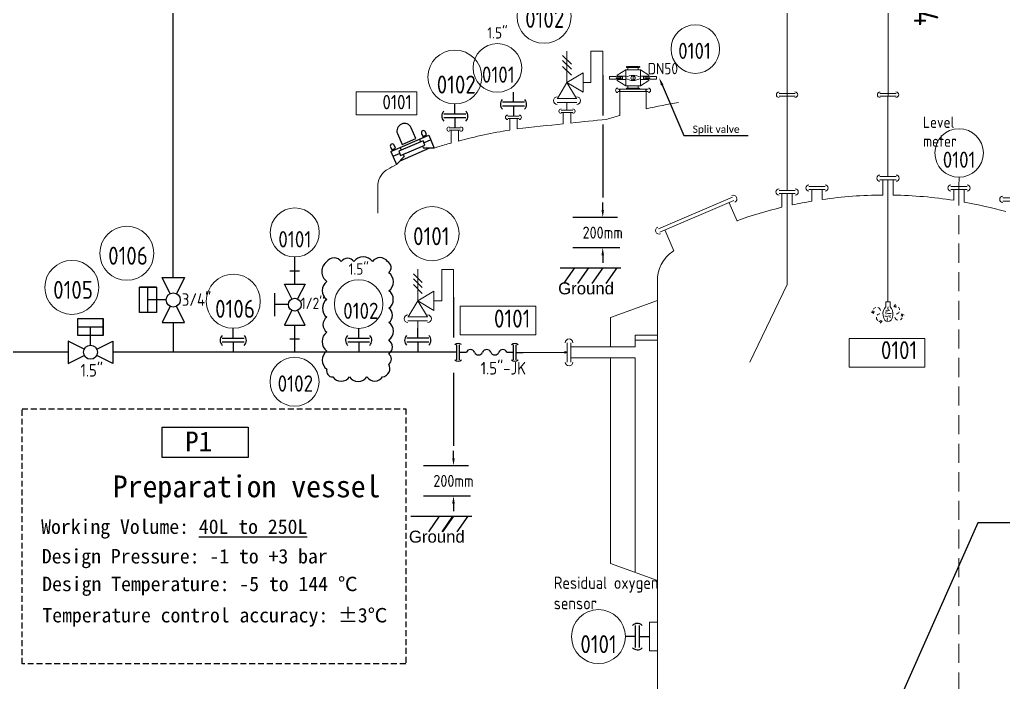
# Model space of a CAD drawing. Header units: millimetres. Extents: x -68339142 to 208, y -167 to 82456658.
# Drawn here: x -68336033 to -68335377, y 82448346 to 82448788 of the extents above; entities that cross this region are included whole.
import ezdxf
from ezdxf import colors
from ezdxf.entities.mleader import LeaderData, LeaderLine
from ezdxf.math import Vec2, Vec3

# ---------------------------------------------------------------- set-up
doc = ezdxf.new("R2010")
doc.units = ezdxf.units.MM
doc.header["$MEASUREMENT"] = 0
for name, pattern in [('ACANSTGL', [0.11811, 0.07874, -0.03937]), ('HIDDEN', [9.525, 6.35, -3.175]), ('JIS_02_0.7', [1.35, 0.75, -0.6])]:
    doc.linetypes.add(name, pattern=pattern)
for name, color, linetype, lineweight in [('Langurage', 7, 'Continuous', 0), ('图层01注射用水WFI', 3, 'Continuous', 5), ('图层15动态设备Dynamic', 7, 'Continuous', 5)]:
    doc.layers.add(name, color=color, linetype=linetype, lineweight=lineweight)
for name, color, linetype in [('WFI', 100, 'Continuous'), ('冷冻水出', 52, 'Continuous'), ('压缩空气', 130, 'Continuous'), ('显示层', 40, 'JIS_02_0.7')]:
    doc.layers.add(name, color=color, linetype=linetype)
doc.styles.add('SimHei', font='arial.ttf')
doc.styles.get("Standard").update_dxf_attribs({"font": 'gbenor.shx', "bigfont": 'gbcbig.shx'})
doc.styles.add('{18b73a54-fa43-428c-adcb-c1c7bbdf2c84}', font='SimSun.ttf')
doc.dimstyles.get("Standard").update_dxf_attribs({"dimtxt": 0.18, "dimasz": 0.18, "dimexe": 0.18, "dimexo": 0.0625, "dimgap": 0.09, "dimtad": 0, "dimtih": 1, "dimtoh": 1, "dimdec": 4, "dimzin": 0, "dimdsep": 46, "dimtxsty": 'Standard', "dimcen": 0.09, "dimadec": 0, "dimazin": 0, "dimtfac": 1, "dimtdec": 4, "dimtofl": 0, "dimtmove": 0, "dimatfit": 3, "dimfxl": 1, "dimtolj": 1, "dimtzin": 0, "dimarcsym": 0})

# ---------------------------------------------------------------- blocks, each defined once
blk = doc.blocks.new('*U94')
at = {"color": 7, "linetype": 'ByBlock', "lineweight": 9}
for p, q in [((-2.17, 27.23), (2.2, 22.87)), ((-2.17, 24.72), (2.2, 20.35)), ((0, 13.74), (0, 29.42)), ((11.94, 13.74), (11.94, 29.39)), ((11.94, 29.39), (17.83, 29.39)), ((17.83, 29.39), (17.83, 15.59)), ((-2.17, 21.78), (2.2, 17.41)), ((0, 13.74), (8.01, 18.55)), ((8.01, 18.55), (8.01, 8.93)), ((0, 13.74), (-4.81, 5.72)), ((8.01, 8.93), (0, 13.74)), ((4.81, 5.72), (0, 13.74)), ((8.01, 13.74), (11.94, 13.74)), ((-4.88, 5.72), (4.88, 5.72)), ((-4.81, 5.72), (4.81, 5.72)), ((4.88, 3.77), (-4.88, 3.77)), ((-4.88, 3.77), (4.88, 3.77)), ((0, 3.77), (0, 0))]:
    blk.add_line(p, q, dxfattribs=at)
at = {"color": 1, "linetype": 'ByBlock', "lineweight": 9}
blk.add_circle((7.12, 47.21), 13.5, dxfattribs=at)
at = {"color": 7, "linetype": 'ByBlock', "lineweight": 9}
for centre, start, end in [((-4.88, 4.75), 90, 270), ((4.88, 4.75), 270, 90)]:
    blk.add_arc(centre, 1.91, start, end, dxfattribs=at)
at = {"color": 1, "linetype": 'ByBlock', "lineweight": 9}
for tag, p, height, flags in [('YQJ_CODE', (-1.59, 49.79), 9, 2), ('YQJ_ITEMID', (12.3, -9.27), 5, 1), ('YQJ_CLASS_NAME', (12.34, -15.05), 5, 1), ('品牌', (13.52, -20.57), 5, 1), ('供电电源', (13.41, -26.42), 5, 1), ('控制方式', (13.73, -33.14), 5, 1), ('输出信号类型1', (14.15, -39.41), 5, 1), ('输出信号类型2', (13.98, -46.43), 5, 1)]:
    blk.add_attdef(tag, p, '', height=height, dxfattribs=dict(at, flags=flags))
for tag, p, height in [('YQJ_NO', (-2.35, 41.44), 9), ('尺寸', (-3.91, -23.23), 6.3)]:
    blk.add_attdef(tag, p, '', height=height, dxfattribs=at)
blk = doc.blocks.new('*U273')
at = {"color": 0}
for p, q in [((3.38, 0), (0, 0)), ((3.38, -3.71), (3.38, 3.71)), ((4.72, -3.71), (4.72, 3.71)), ((4.72, 0), (8.1, 0)), ((31.7, -3.76), (31.7, 3.66)), ((33.04, -3.76), (33.04, 3.66)), ((31.7, -0.05), (28.32, -0.05)), ((33.04, -0.05), (36.42, -0.05))]:
    blk.add_line(p, q, dxfattribs=at)
at = {"color": 1, "linetype": 'ByBlock', "lineweight": 9}
blk.add_lwpolyline([(42.81, 8.64), (5.01, 8.64), (5.01, 23.04), (42.81, 23.04)], close=True, dxfattribs=at)
at = {"color": 0}
for centre, radius, start, end in [((4.03, 2.09), 2.34, 46.4792, 135.7809), ((10.12, -0.84), 2.19, 22.6199, 157.3801), ((18.22, -0.84), 2.19, 22.6199, 157.3801), ((26.32, -0.84), 2.19, 22.6199, 157.3801), ((32.35, 2.04), 2.34, 46.4792, 135.7809), ((4.03, -2.09), 2.34, 224.2191, 313.5208), ((14.17, 0.84), 2.19, 202.6199, 337.3801), ((22.27, 0.84), 2.19, 202.6199, 337.3801), ((32.35, -2.14), 2.34, 224.2191, 313.5208)]:
    blk.add_arc(centre, radius, start, end, dxfattribs=at)
at = {"color": 1, "linetype": 'ByBlock', "lineweight": 9}
for tag, p, height, flags in [('YQJ_CODE', (5.49, 12.44), 9, 2), ('YQJ_ITEMID', (27.59, -18.03), 5, 1), ('YQJ_CLASS_NAME', (28.04, -23.51), 5, 1)]:
    blk.add_attdef(tag, p, '', height=height, dxfattribs=dict(at, flags=flags))
for tag, p, height in [('YQJ_NO', (21.86, 12.3), 9), ('尺寸', (15.28, -11.11), 6.3)]:
    blk.add_attdef(tag, p, '', height=height, dxfattribs=at)
blk = doc.blocks.new('*U40')
at = {"color": 0}
for p, q in [((0, 6.99), (0, 12)), ((5.49, 6.99), (-5.49, 6.99)), ((5.49, 5.01), (-5.49, 5.01)), ((0, 5.01), (0, 0))]:
    blk.add_line(p, q, dxfattribs=at)
for centre, start, end in [((-3.1, 5.97), 136.4792, 225.7809), ((3.1, 5.97), 314.2191, 43.5208)]:
    blk.add_arc(centre, 3.47, start, end, dxfattribs=at)
blk = doc.blocks.new('*U98')
at = {"color": 0}
for p, q in [((-5.63, 11.25), (5.62, 11.25)), ((-1.57, 3.14), (-5.63, 11.25)), ((5.62, 11.25), (1.57, 3.14)), ((-16.88, -6.33), (-16.88, 6.33)), ((-12.66, -6.33), (-12.66, 6.33)), ((-8.44, 6.33), (-8.44, -6.33)), ((-3.52, 0), (-12.66, 0)), ((-1.57, -3.14), (-5.63, -11.25)), ((5.62, -11.25), (1.57, -3.14)), ((-8.44, -6.33), (-16.88, -6.33)), ((-5.63, -11.25), (5.62, -11.25))]:
    blk.add_line(p, q, dxfattribs=at)
blk.add_lwpolyline([(-8.44, 6.33), (-8.44, 6.33), (-16.88, 6.33), (-16.88, 6.33)], close=True, dxfattribs=at)
at = {"color": 1, "linetype": 'ByBlock', "lineweight": 9}
blk.add_circle((-23.23, 23.34), 13.5, dxfattribs=at)
at = {"color": 0}
blk.add_circle((0, 0), 3.52, dxfattribs=at)
at = {"color": 1, "linetype": 'ByBlock', "lineweight": 9}
for tag, p, height, flags in [('YQJ_CODE', (-30.23, 25.75), 9, 2), ('YQJ_ITEMID', (12.3, -9.27), 5, 1), ('YQJ_CLASS_NAME', (12.34, -15.05), 5, 1), ('品牌', (13.52, -20.57), 5, 1), ('供电电源', (13.41, -26.42), 5, 1), ('控制方式', (13.73, -33.14), 5, 1), ('输出信号类型1', (14.15, -39.41), 5, 1), ('输出信号类型2', (13.98, -46.43), 5, 1)]:
    blk.add_attdef(tag, p, '', height=height, dxfattribs=dict(at, flags=flags))
for tag, p, height in [('YQJ_NO', (-32.59, 17.63), 9), ('尺寸', (4.24, -2.95), 6.3)]:
    blk.add_attdef(tag, p, '', height=height, dxfattribs=at)
blk = doc.blocks.new('*U96')
at = {"color": 7}
for p, q in [((-14.77, 1.84), (8.79, 12.04)), ((3.04, 9.55), (3.72, 7.99)), ((10.06, 9.11), (5.86, 7.3)), ((8.79, 12.04), (12.25, 4.05)), ((-14.77, 1.84), (-11.31, -6.14)), ((-9.3, 0.73), (-13.5, -1.08)), ((9.31, 4.04), (-9.31, -4.04)), ((-9.02, 4.33), (-8.34, 2.77)), ((-7.18, 0.08), (-6.62, -1.2)), ((4.88, 5.3), (5.44, 4.02)), ((12.25, 4.05), (5.44, 4.02)), ((-11.31, -6.14), (-6.62, -1.2))]:
    blk.add_line(p, q, dxfattribs=at)
at = {"color": 1, "linetype": 'ByBlock', "lineweight": 9}
blk.add_lwpolyline([(-36.43, 39.14), (1.37, 39.14), (1.37, 24.74), (-36.43, 24.74)], close=True, dxfattribs=at)
at = {"color": 7}
for points in [[(-10.74, 13.07), (-7.83, 6.34), (0.77, 10.05), (-2.15, 16.79)], [(4.27, 13.21), (5.09, 11.33), (7.49, 12.37), (6.68, 14.25)], [(-15.09, 4.85), (-14.28, 2.97), (-11.87, 4.01), (-12.69, 5.9)]]:
    blk.add_lwpolyline(points, dxfattribs=at)
blk.add_lwpolyline([(-8.73, -0.59), (6.43, 5.97), (5.27, 8.66), (-9.89, 2.1)], close=True, dxfattribs=at)
for centre, major_axis in [((-6.44, 14.93), (-4.3, -1.86)), ((5.48, 13.73), (-1.2, -0.52)), ((-13.89, 5.37), (-1.2, -0.52))]:
    blk.add_ellipse(centre, major_axis=major_axis, ratio=0.951302, start_param=3.141593, end_param=6.283185, dxfattribs=at)
at = {"color": 1, "linetype": 'ByBlock', "lineweight": 9}
for tag, p, height, flags in [('YQJ_CODE', (-33.78, 28.34), 9, 2), ('YQJ_ITEMID', (12.3, -9.27), 5, 1), ('YQJ_CLASS_NAME', (12.34, -15.05), 5, 1), ('品牌', (13.52, -20.57), 5, 1), ('供电电源', (13.41, -26.42), 5, 1), ('控制方式', (13.73, -33.14), 5, 1), ('输出信号类型1', (14.15, -39.41), 5, 1), ('输出信号类型2', (13.98, -46.43), 5, 1)]:
    blk.add_attdef(tag, p, '', height=height, dxfattribs=dict(at, flags=flags))
for tag, p, height in [('YQJ_NO', (-20.08, 28.25), 9), ('尺寸', (-1.65, -7.04), 3.5)]:
    blk.add_attdef(tag, p, '', height=height, dxfattribs=at)
blk = doc.blocks.new('*U67')
at = {"color": 1, "linetype": 'ByBlock', "lineweight": 9}
blk.add_circle((0, 13.5), 13.5, dxfattribs=at)
at = {"color": 1, "linetype": 'ByBlock', "lineweight": 13, "flags": 2}
blk.add_attdef('YQJ_CODE', (-6.47, 13.23), '', height=9, dxfattribs=at)
at = {"color": 1, "linetype": 'ByBlock', "lineweight": 13}
blk.add_attdef('YQJ_NO', (-9.08, 5.24), '', height=9, dxfattribs=at)
at = {"color": 1, "linetype": 'ByBlock', "lineweight": 9, "flags": 1}
for tag, p in [('YQJ_ITEMID', (23.25, 7.98)), ('YQJ_CLASS_NAME', (23.27, 3.68)), ('供电电源', (23.78, -5.23)), ('品牌', (23.69, -0.69)), ('控制方式', (23.91, -9.99)), ('量程上限', (23.64, -14.93)), ('量程下限', (23.51, -19.97)), ('输入信号类型1', (23.46, -25.29)), ('输入信号类型2', (23.28, -30.48))]:
    blk.add_attdef(tag, p, '', height=5, dxfattribs=at)
at = {"color": 1, "linetype": 'ByBlock', "lineweight": 9}
blk.add_attdef('尺寸', (-11.61, -20.93), '', height=6.3, dxfattribs=at)
blk = doc.blocks.new('*U248')
at = {"color": 0}
for p, q in [((-6.33, 8.44), (-6.33, 16.87)), ((-6.33, 16.87), (6.33, 16.87)), ((-6.33, 12.66), (6.33, 12.66)), ((0, 3.52), (0, 12.66)), ((-3.14, 1.57), (-11.25, 5.62)), ((-11.25, 5.62), (-11.25, -5.63)), ((6.33, 8.44), (-6.33, 8.44)), ((3.14, 1.57), (11.25, 5.62)), ((11.25, 5.62), (11.25, -5.63)), ((-11.25, -5.63), (-3.14, -1.57)), ((11.25, -5.63), (3.14, -1.57))]:
    blk.add_line(p, q, dxfattribs=at)
blk.add_lwpolyline([(6.33, 8.44), (6.33, 8.44), (6.33, 16.87), (6.33, 16.87)], close=True, dxfattribs=at)
at = {"color": 1, "linetype": 'ByBlock', "lineweight": 9}
blk.add_circle((-9.33, 32.42), 13.5, dxfattribs=at)
at = {"color": 0}
blk.add_circle((0, 0), 3.52, dxfattribs=at)
at = {"color": 1, "linetype": 'ByBlock', "lineweight": 9}
for tag, p, height, flags in [('YQJ_CODE', (-16.33, 34.83), 9, 2), ('YQJ_ITEMID', (12.3, -9.27), 5, 1), ('YQJ_CLASS_NAME', (12.34, -15.05), 5, 1), ('品牌', (13.52, -20.57), 5, 1), ('供电电源', (13.41, -26.42), 5, 1), ('控制方式', (13.73, -33.14), 5, 1), ('输出信号类型1', (14.15, -39.41), 5, 1), ('输出信号类型2', (13.98, -46.43), 5, 1)]:
    blk.add_attdef(tag, p, '', height=height, dxfattribs=dict(at, flags=flags))
for tag, p, height in [('YQJ_NO', (-18.69, 26.72), 9), ('尺寸', (-5, -12.16), 6.3)]:
    blk.add_attdef(tag, p, '', height=height, dxfattribs=at)
blk = doc.blocks.new('氧气浓度仪')
at = {"color": 1, "linetype": 'ByBlock', "lineweight": 9}
blk.add_circle((-13.5, 0), 13.5, dxfattribs=at)
at = {"color": 1, "linetype": 'ByBlock', "lineweight": 9, "flags": 1}
for tag, p in [('YQJ_ITEMID', (24.92, 7.98)), ('YQJ_CLASS_NAME', (24.93, 3.68)), ('供电电源', (25.44, -5.23)), ('品牌', (25.35, -0.69)), ('控制方式', (25.57, -9.99)), ('量程上限', (25.3, -14.93)), ('量程下限', (25.17, -19.97)), ('输入信号类型1', (25.12, -25.29)), ('输入信号类型2', (24.95, -30.48))]:
    blk.add_attdef(tag, p, '', height=5, dxfattribs=at)
at = {"color": 1, "linetype": 'ByBlock', "lineweight": 13, "flags": 2}
blk.add_attdef('YQJ_CODE', (-19.96, 0.6), '', height=9, dxfattribs=at)
at = {"color": 1, "linetype": 'ByBlock', "lineweight": 13}
blk.add_attdef('YQJ_NO', (-22.58, -8.26), '', height=9, dxfattribs=at)
at = {"color": 1, "linetype": 'ByBlock', "lineweight": 9}
blk.add_attdef('尺寸', (-11.61, -20.93), '', height=6.3, dxfattribs=at)
blk = doc.blocks.new('*U262')
at = {"color": 7, "linetype": 'ByBlock', "lineweight": 9}
for p, q in [((-1.12, 0), (1.12, 0)), ((-1.12, 0), (-1.12, -2.43)), ((0, 3.81), (0, 0)), ((1.12, 0), (1.12, -2.43)), ((-7.31, -5.79), (-6.95, -4.59)), ((2.94, -2.25), (3.8, -1.28)), ((2.94, -2.25), (4.03, -2.83)), ((-7.31, -5.79), (-8.32, -4.97)), ((-2.95, -9.68), (-4.08, -9.17)), ((-2.95, -9.68), (-3.89, -10.58)), ((6.97, -5.93), (6.55, -7.09)), ((6.97, -5.93), (8.06, -6.65))]:
    blk.add_line(p, q, dxfattribs=at)
at = {"color": 1, "linetype": 'ByBlock', "lineweight": 9}
blk.add_lwpolyline([(-19.37, -32.64), (18.43, -32.64), (18.43, -18.24), (-19.37, -18.24)], close=True, dxfattribs=at)
at = {"color": 7, "linetype": 'ByBlock', "lineweight": 9}
for centre, radius, start, end in [((-5.61, -4.72), 2.01, 166.9113, 212.0614), ((-5.61, -4.72), 2.01, 102.1827, 145.247), ((-5.61, -4.72), 2.01, 14.7868, 74.6837), ((-0.15, -1.44), 2.96, 251.3051, 292.5207), ((1.1, -5.4), 2.18, 162.5937, 200.2735), ((2.13, -3.11), 2.18, 162.5937, 200.2735), ((3.85, -4.05), 2.01, 76.8892, 116.7722), ((3.85, -4.05), 2.01, 5.0626, 48.8483), ((-3.77, -7.85), 2.01, 170.8055, 226.8648), ((-3.77, -7.85), 2.01, 96.8728, 141.4084), ((-3.77, -7.85), 2.01, 246.4553, 294.1474), ((-0.63, -4.24), 2.96, 251.3051, 292.5207), ((1.8, -8.53), 2.18, 162.5937, 200.2735), ((0.62, -2.81), 2.96, 251.3051, 292.5207), ((3.15, -7.22), 2.18, 162.5937, 200.2735), ((5.32, -7.08), 2.01, 197.4115, 258.7926), ((3.85, -4.05), 2.01, 279.4976, 332.2712), ((5.32, -7.08), 2.01, 296.0488, 333.2068), ((5.32, -7.08), 2.01, 356.7415, 34.6862)]:
    blk.add_arc(centre, radius, start, end, dxfattribs=at)
blk.add_ellipse((0, -5.95), major_axis=(0, 3.93), ratio=0.642386, start_param=0.459028, end_param=5.823028, dxfattribs=at)
at = {"color": 1, "linetype": 'ByBlock', "lineweight": 9}
for tag, p, height, flags in [('YQJ_ITEMID', (18.41, -12.11), 5, 1), ('YQJ_CLASS_NAME', (18.82, -17.53), 5, 1), ('YQJ_CODE', (-16.9, -28.43), 9, 2)]:
    blk.add_attdef(tag, p, '', height=height, dxfattribs=dict(at, flags=flags))
blk.add_attdef('YQJ_NO', (-3.55, -28.63), '', height=9, dxfattribs=at)
blk = doc.blocks.new('*U299')
at = {"color": 7, "linetype": 'ByBlock', "lineweight": 9}
for p, q in [((-2.17, 27.23), (2.2, 22.87)), ((-2.17, 24.72), (2.2, 20.35)), ((0, 13.74), (0, 29.42)), ((11.94, 13.74), (11.94, 29.39)), ((11.94, 29.39), (17.83, 29.39)), ((17.83, 29.39), (17.83, 15.59)), ((-2.17, 21.78), (2.2, 17.41)), ((0, 13.74), (8.01, 18.55)), ((8.01, 18.55), (8.01, 8.93)), ((0, 13.74), (-4.81, 5.72)), ((8.01, 8.93), (0, 13.74)), ((4.81, 5.72), (0, 13.74)), ((8.01, 13.74), (11.94, 13.74)), ((-4.88, 5.72), (4.88, 5.72)), ((-4.81, 5.72), (4.81, 5.72)), ((4.88, 3.77), (-4.88, 3.77)), ((-4.88, 3.77), (4.88, 3.77)), ((0, 3.77), (0, 0))]:
    blk.add_line(p, q, dxfattribs=at)
at = {"color": 1, "linetype": 'ByBlock', "lineweight": 9}
blk.add_circle((-11.43, 46.78), 13.5, dxfattribs=at)
at = {"color": 7, "linetype": 'ByBlock', "lineweight": 9}
for centre, start, end in [((-4.88, 4.75), 90, 270), ((4.88, 4.75), 270, 90)]:
    blk.add_arc(centre, 1.91, start, end, dxfattribs=at)
at = {"color": 1, "linetype": 'ByBlock', "lineweight": 9}
for tag, p, height, flags in [('YQJ_CODE', (-20.14, 49.35), 9, 2), ('YQJ_ITEMID', (12.3, -9.27), 5, 1), ('YQJ_CLASS_NAME', (12.34, -15.05), 5, 1), ('品牌', (13.52, -20.57), 5, 1), ('供电电源', (13.41, -26.42), 5, 1), ('控制方式', (13.73, -33.14), 5, 1), ('输出信号类型1', (14.15, -39.41), 5, 1), ('输出信号类型2', (13.98, -46.43), 5, 1)]:
    blk.add_attdef(tag, p, '', height=height, dxfattribs=dict(at, flags=flags))
for tag, p, height in [('YQJ_NO', (-20.9, 41.01), 9), ('尺寸', (-3.91, -23.23), 6.3)]:
    blk.add_attdef(tag, p, '', height=height, dxfattribs=at)
blk = doc.blocks.new('*D444')
at = {"layer": 'Defpoints', "color": 0, "linetype": 'ByBlock', "transparency": 16777216}
for p in [(-68335733.62, 82448490.41), (-68335743.54, 82448470.22), (-68335732.12, 82448470.22)]:
    blk.add_point(p, dxfattribs=at)
at = {"layer": '显示层', "color": 0, "linetype": 'ByBlock', "lineweight": -2, "transparency": 16777216}
for p, q in [((-68335743.54, 82448495.41), (-68335743.54, 82448500.41)), ((-68335733.62, 82448490.41), (-68335763.54, 82448490.41)), ((-68335732.12, 82448470.22), (-68335763.54, 82448470.22)), ((-68335743.54, 82448465.22), (-68335743.54, 82448460.22))]:
    blk.add_line(p, q, dxfattribs=at)
at = {"layer": '显示层', "color": 0, "linetype": 'ByBlock', "transparency": 16777216}
for points in [[(-68335744.37, 82448495.41), (-68335742.7, 82448495.41), (-68335743.54, 82448490.41)], [(-68335744.37, 82448465.22), (-68335742.7, 82448465.22), (-68335743.54, 82448470.22)]]:
    blk.add_solid(points, dxfattribs=at)
at = {"layer": '显示层', "color": 0, "linetype": 'ByBlock', "transparency": 16777216, "insert": (-68335743.54, 82448480.31), "char_height": 8, "attachment_point": 5}
blk.add_mtext('\\A1;200mm', dxfattribs=at)
blk = doc.blocks.new('*D443')
at = {"layer": 'Defpoints', "color": 0, "linetype": 'ByBlock', "transparency": 16777216}
for p in [(-68335634.15, 82448655.86), (-68335644.06, 82448635.67), (-68335632.65, 82448635.67)]:
    blk.add_point(p, dxfattribs=at)
at = {"layer": '显示层', "color": 0, "linetype": 'ByBlock', "lineweight": -2, "transparency": 16777216}
for p, q in [((-68335644.06, 82448660.86), (-68335644.06, 82448665.86)), ((-68335634.15, 82448655.86), (-68335664.06, 82448655.86)), ((-68335632.65, 82448635.67), (-68335664.06, 82448635.67)), ((-68335644.06, 82448630.67), (-68335644.06, 82448625.67))]:
    blk.add_line(p, q, dxfattribs=at)
at = {"layer": '显示层', "color": 0, "linetype": 'ByBlock', "transparency": 16777216}
for points in [[(-68335644.9, 82448660.86), (-68335643.23, 82448660.86), (-68335644.06, 82448655.86)], [(-68335644.9, 82448630.67), (-68335643.23, 82448630.67), (-68335644.06, 82448635.67)]]:
    blk.add_solid(points, dxfattribs=at)
at = {"layer": '显示层', "color": 0, "linetype": 'ByBlock', "transparency": 16777216, "insert": (-68335644.06, 82448645.77), "char_height": 8, "attachment_point": 5}
blk.add_mtext('\\A1;200mm', dxfattribs=at)
blk = doc.blocks.new('*U113')
at = {"color": 1, "linetype": 'ByBlock', "lineweight": 9}
blk.add_circle((13.88, -0.11), 13.5, dxfattribs=at)
at = {"color": 1, "linetype": 'ByBlock', "lineweight": 9, "flags": 1}
for tag, p in [('YQJ_ITEMID', (24.92, 7.98)), ('YQJ_CLASS_NAME', (24.93, 3.68)), ('供电电源', (25.44, -5.23)), ('品牌', (25.35, -0.69)), ('控制方式', (25.57, -9.99)), ('量程上限', (25.3, -14.93)), ('量程下限', (25.17, -19.97)), ('输入信号类型1', (25.12, -25.29)), ('输入信号类型2', (24.95, -30.48))]:
    blk.add_attdef(tag, p, '', height=5, dxfattribs=at)
at = {"color": 1, "linetype": 'ByBlock', "lineweight": 13, "flags": 2}
blk.add_attdef('YQJ_CODE', (7.43, 0.49), '', height=9, dxfattribs=at)
at = {"color": 1, "linetype": 'ByBlock', "lineweight": 13}
blk.add_attdef('YQJ_NO', (4.8, -8.37), '', height=9, dxfattribs=at)
at = {"color": 1, "linetype": 'ByBlock', "lineweight": 9}
blk.add_attdef('尺寸', (-11.61, -20.93), '', height=6.3, dxfattribs=at)
blk = doc.blocks.new('*U563')
at = {"color": 7}
for p, q in [((-3.34, 6.27), (-3.71, 6.27)), ((-3.71, 6.27), (-3.71, 5.98)), ((-3.71, 5.98), (-3.39, 5.75)), ((3.39, 5.75), (-3.39, 5.75)), ((-3.34, 6.27), (-3.34, 6.11)), ((-3.34, 6.11), (-2.93, 6.11)), ((2.93, 6.27), (-2.93, 6.27)), ((-2.93, 6.11), (-2.93, 6.27)), ((-2.89, 4.48), (-2.89, 5.75)), ((2.89, 4.48), (2.89, 5.75)), ((2.93, 6.11), (2.93, 6.27)), ((3.34, 6.11), (2.93, 6.11)), ((3.71, 6.27), (3.34, 6.27)), ((3.34, 6.27), (3.34, 6.11)), ((3.71, 5.98), (3.39, 5.75)), ((3.71, 6.27), (3.71, 5.98)), ((-9.4, 0.73), (-13.02, 0.73)), ((-13.02, -0.73), (-13.02, 0.73)), ((-9.4, 0.35), (-9.4, 0.73)), ((-6.91, 0.35), (-9.4, 0.35)), ((-4.11, 4.48), (-8.75, 1.52)), ((-8.75, 1.52), (-8.75, 1)), ((-4.11, 1), (-8.75, 1)), ((-7.02, 1), (-7.02, -1)), ((-6.43, 1), (-6.43, 0.59)), ((-5.84, 1), (-5.84, -1)), ((0, -1.47), (0, 1.47)), ((4.11, 4.48), (8.75, 1.52)), ((4.11, 1), (8.75, 1)), ((5.84, 1), (5.84, -1)), ((6.43, 1), (6.43, 0.59)), ((6.91, 0.35), (9.4, 0.35)), ((7.02, 1), (7.02, -1)), ((8.75, 1.52), (8.75, 1)), ((9.4, 0.35), (9.4, 0.73)), ((9.4, 0.73), (13.02, 0.73)), ((13.02, -0.73), (13.02, 0.73)), ((-10.61, -0.73), (-13.02, -0.73)), ((-9.4, -0.73), (-10.61, -0.73)), ((-6.91, -0.35), (-9.4, -0.35)), ((-9.4, -0.35), (-9.4, -0.73)), ((-8.75, -1), (-8.75, -1.52)), ((-4.11, -1), (-8.75, -1)), ((-4.11, -4.48), (-8.75, -1.52)), ((-6.43, -0.59), (-6.43, -1)), ((-2.89, -4.48), (-2.89, -5.75)), ((2.89, -4.48), (2.89, -5.75)), ((4.11, -1), (8.75, -1)), ((4.11, -4.48), (8.75, -1.52)), ((6.43, -0.59), (6.43, -1)), ((6.91, -0.35), (9.4, -0.35)), ((8.75, -1), (8.75, -1.52)), ((9.4, -0.35), (9.4, -0.73)), ((9.4, -0.73), (10.61, -0.73)), ((10.61, -0.73), (13.02, -0.73)), ((-3.71, -5.98), (-3.39, -5.75)), ((-3.71, -6.27), (-3.71, -5.98)), ((-3.34, -6.27), (-3.71, -6.27)), ((3.39, -5.75), (-3.39, -5.75)), ((-3.34, -6.27), (-3.34, -6.11)), ((-3.34, -6.11), (-2.93, -6.11)), ((-2.93, -6.11), (-2.93, -6.27)), ((2.93, -6.27), (-2.93, -6.27)), ((3.34, -6.11), (2.93, -6.11)), ((2.93, -6.11), (2.93, -6.27)), ((3.34, -6.27), (3.34, -6.11)), ((3.71, -6.27), (3.34, -6.27)), ((3.71, -5.98), (3.39, -5.75)), ((3.71, -6.27), (3.71, -5.98))]:
    blk.add_line(p, q, dxfattribs=at)
blk.add_lwpolyline([(4.11, 4.48), (4.11, -4.48), (-4.11, -4.48), (-4.11, 4.48)], close=True, dxfattribs=at)
at = {"color": 1, "linetype": 'ByBlock', "lineweight": 9}
blk.add_circle((34.64, 16), 13.5, dxfattribs=at)
at = {"color": 7}
for centre, radius in [((-6.43, 0), 0.588), ((0, 0), 1.18), ((6.43, 0), 0.588)]:
    blk.add_circle(centre, radius, dxfattribs=at)
for centre, start, end in [((0, -6.31), 58.0923, 121.9077), ((0, 6.31), 238.0923, 301.9077)]:
    blk.add_arc(centre, 7.78, start, end, dxfattribs=at)
at = {"color": 1, "linetype": 'ByBlock', "lineweight": 9}
for tag, p, height, flags in [('YQJ_CODE', (25.35, 18.37), 9, 2), ('YQJ_ITEMID', (12.3, -9.27), 5, 1), ('YQJ_CLASS_NAME', (12.34, -15.05), 5, 1), ('品牌', (13.52, -20.57), 5, 1), ('供电电源', (13.41, -26.42), 5, 1), ('控制方式', (13.73, -33.14), 5, 1), ('输出信号类型1', (14.15, -39.41), 5, 1), ('输出信号类型2', (13.98, -46.43), 5, 1)]:
    blk.add_attdef(tag, p, '', height=height, dxfattribs=dict(at, flags=flags))
for tag, p, height in [('YQJ_NO', (25.11, 10.52), 9), ('尺寸', (8.18, 1.99), 6.3)]:
    blk.add_attdef(tag, p, '', height=height, dxfattribs=at)
blk = doc.blocks.new('*U356')
at = {"color": 1, "linetype": 'ByBlock', "lineweight": 9}
blk.add_circle((0, 13.5), 13.5, dxfattribs=at)
at = {"color": 1, "linetype": 'ByBlock', "lineweight": 13, "flags": 2}
blk.add_attdef('YQJ_CODE', (-6.47, 13.23), '', height=9, dxfattribs=at)
at = {"color": 1, "linetype": 'ByBlock', "lineweight": 13}
blk.add_attdef('YQJ_NO', (-9.08, 5.24), '', height=9, dxfattribs=at)
at = {"color": 1, "linetype": 'ByBlock', "lineweight": 9, "flags": 1}
for tag, p in [('YQJ_ITEMID', (23.25, 7.98)), ('YQJ_CLASS_NAME', (23.27, 3.68)), ('供电电源', (23.78, -5.23)), ('品牌', (23.69, -0.69)), ('控制方式', (23.91, -9.99)), ('量程上限', (23.64, -14.93)), ('量程下限', (23.51, -19.97)), ('输入信号类型1', (23.46, -25.29)), ('输入信号类型2', (23.28, -30.48))]:
    blk.add_attdef(tag, p, '', height=5, dxfattribs=at)
at = {"color": 1, "linetype": 'ByBlock', "lineweight": 9}
blk.add_attdef('尺寸', (-18.46, 2.41), '', height=6.3, dxfattribs=at)
blk = doc.blocks.new('*U58')
at = {"color": 0}
for p, q in [((0, 0), (0, 15)), ((-2.67, 7.39), (2.6, 7.39))]:
    blk.add_line(p, q, dxfattribs=at)
blk = doc.blocks.new('*U469')
at = {"color": 0}
for p, q in [((-5.62, 11.25), (5.63, 11.25)), ((-1.57, 3.14), (-5.62, 11.25)), ((5.63, 11.25), (1.57, 3.14)), ((-11.25, 6.33), (-11.25, -6.33)), ((-3.52, 0), (-11.25, 0)), ((-1.57, -3.14), (-5.62, -11.25)), ((5.63, -11.25), (1.57, -3.14)), ((-5.62, -11.25), (5.63, -11.25))]:
    blk.add_line(p, q, dxfattribs=at)
blk.add_circle((0, 0), 3.52, dxfattribs=at)
at = {"color": 1, "linetype": 'ByBlock', "lineweight": 9}
blk.add_circle((-0.13, -42.46), 13.5, dxfattribs=at)
for tag, p, height in [('尺寸', (3.25, -2.47), 6.3), ('YQJ_NO', (-9.47, -47.96), 9)]:
    blk.add_attdef(tag, p, '', height=height, dxfattribs=at)
for tag, p, height, flags in [('YQJ_ITEMID', (12.3, -9.27), 5, 1), ('YQJ_CLASS_NAME', (12.34, -15.05), 5, 1), ('品牌', (13.52, -20.57), 5, 1), ('供电电源', (13.41, -26.42), 5, 1), ('YQJ_CODE', (-6.24, -39.81), 9, 2), ('控制方式', (13.73, -33.14), 5, 1), ('输出信号类型1', (14.15, -39.41), 5, 1), ('输出信号类型2', (13.98, -46.43), 5, 1)]:
    blk.add_attdef(tag, p, '', height=height, dxfattribs=dict(at, flags=flags))
blk = doc.blocks.new('*U458')
at = {"color": 1, "linetype": 'ByBlock', "lineweight": 9}
blk.add_circle((0, 13.5), 13.5, dxfattribs=at)
blk.add_attdef('尺寸', (-5.58, 29.8), '', height=6.3, dxfattribs=at)
at = {"color": 1, "linetype": 'ByBlock', "lineweight": 13, "flags": 2}
blk.add_attdef('YQJ_CODE', (-5.23, 13.23), '', height=9, dxfattribs=at)
at = {"color": 1, "linetype": 'ByBlock', "lineweight": 13}
blk.add_attdef('YQJ_NO', (-8.61, 5.24), '', height=9, dxfattribs=at)
at = {"color": 1, "linetype": 'ByBlock', "lineweight": 9, "flags": 1}
for tag, p in [('YQJ_ITEMID', (25, 7.98)), ('YQJ_CLASS_NAME', (25.01, 3.68)), ('供电电源', (25.52, -5.23)), ('品牌', (25.43, -0.69)), ('控制方式', (25.66, -9.99)), ('量程上限', (25.39, -14.93)), ('量程下限', (25.26, -19.97)), ('输入信号类型1', (25.21, -25.29)), ('输入信号类型2', (25.03, -30.48))]:
    blk.add_attdef(tag, p, '', height=5, dxfattribs=at)
blk = doc.blocks.new('*U69')
at = {"color": 1, "linetype": 'ByBlock', "lineweight": 9}
blk.add_circle((13.5, 0), 13.5, dxfattribs=at)
at = {"color": 1, "linetype": 'ByBlock', "lineweight": 9, "flags": 1}
for tag, p in [('YQJ_ITEMID', (24.39, 7.98)), ('YQJ_CLASS_NAME', (24.4, 3.68)), ('供电电源', (24.91, -5.23)), ('品牌', (24.82, -0.69)), ('控制方式', (25.05, -9.99)), ('量程上限', (24.78, -14.93)), ('量程下限', (24.64, -19.97)), ('输入信号类型1', (24.59, -25.29)), ('输入信号类型2', (24.42, -30.48))]:
    blk.add_attdef(tag, p, '', height=5, dxfattribs=at)
at = {"color": 1, "linetype": 'ByBlock', "lineweight": 13, "flags": 2}
blk.add_attdef('YQJ_CODE', (7.18, -0.38), '', height=9, dxfattribs=at)
at = {"color": 1, "linetype": 'ByBlock', "lineweight": 13}
blk.add_attdef('YQJ_NO', (4.42, -8.26), '', height=9, dxfattribs=at)
at = {"color": 1, "linetype": 'ByBlock', "lineweight": 9}
blk.add_attdef('尺寸', (-11.61, -20.93), '', height=6.3, dxfattribs=at)
blk = doc.blocks.new('卫生卡箍')
at = {"color": 0}
for p, q in [((5.01, -5.49), (5.01, 5.49)), ((6.99, -5.49), (6.99, 5.49)), ((5.01, 0), (0, 0)), ((6.99, 0), (12, 0))]:
    blk.add_line(p, q, dxfattribs=at)
for centre, start, end in [((5.97, 3.1), 46.4792, 135.7809), ((5.97, -3.1), 224.2191, 313.5208)]:
    blk.add_arc(centre, 3.47, start, end, dxfattribs=at)
blk = doc.blocks.new('TANK_N_BIG_L')
at = {"linetype": 'ByBlock', "lineweight": 5}
for p, q in [((219.24, 117.16), (208.51, 117.16)), ((219.24, 115.01), (208.51, 115.01)), ((210.43, 115.01), (210.43, 104.83)), ((217.31, 115.01), (217.31, 104.83)), ((152, 107.96), (141.27, 107.96)), ((152, 105.81), (141.27, 105.81)), ((143.2, 105.81), (143.2, 96.67)), ((150.08, 105.81), (150.08, 98.24)), ((161.19, 110.57), (171.92, 110.57)), ((161.19, 108.42), (171.92, 108.42)), ((163.12, 108.42), (163.12, 100.74)), ((170, 108.42), (170, 101.82)), ((266.55, 110.57), (255.82, 110.57)), ((266.55, 108.42), (255.82, 108.42)), ((257.75, 108.42), (257.75, 101.32)), ((264.63, 108.42), (264.63, 100.16)), ((110.26, 103.36), (60.84, 82.38)), ((111.22, 101.09), (61.8, 80.11)), ((301.15, 103.01), (290.42, 103.01)), ((301.15, 100.86), (290.42, 100.86)), ((60.26, 47.02), (60.26, -283.59)), ((60.26, 34.63), (28.94, 23.23)), ((28.94, 23.23), (28.94, 3.73)), ((45.35, 11.35), (60.26, 11.35)), ((45.35, 11.35), (45.35, 3.73)), ((45.35, 8.13), (60.26, 8.13)), ((0, 6.44), (0, -6.44)), ((2.58, 6.44), (2.58, -6.44)), ((2.58, 3.73), (45.35, 3.73)), ((2.58, -3.73), (45.35, -3.73)), ((28.94, -3.73), (28.94, -140.59)), ((45.35, -3.73), (45.35, -146.57)), ((60.26, -151.99), (28.94, -140.59)), ((54.96, -179.71), (54.96, -198.99)), ((60.26, -179.71), (54.96, -179.71)), ((60.26, -198.99), (54.96, -198.99))]:
    blk.add_line(p, q, dxfattribs=at)
at = {"lineweight": 5}
for p, q in [((108, 99.72), (113.26, 87.34)), ((65.18, 81.54), (71.07, 67.65))]:
    blk.add_line(p, q, dxfattribs=at)
at = {"linetype": 'ByBlock', "lineweight": 5}
for centre, radius, start, end in [((208.51, 116.08), 2.1, 90, 270), ((219.24, 116.08), 2.1, 270, 90), ((161.19, 109.49), 2.1, 89.99999, 269.99999), ((171.92, 109.49), 2.1, 269.99999, 89.99999), ((255.82, 109.49), 2.1, 90, 270), ((266.55, 109.49), 2.1, 270, 90), ((141.27, 106.89), 2.1, 90, 270), ((152, 106.89), 2.1, 270, 90), ((110.77, 102.24), 2.42, 293.00085, 113.00085), ((212.19, -190.19), 295.04, 99.57488, 102.15396), ((211.86, -187.23), 292.07, 90.28106, 98.24208), ((211.54, -195.61), 300.5, 81.15535, 88.90044), ((212.19, -190.19), 295.04, 74.23709, 79.76347), ((290.42, 101.94), 2.1, 90, 270), ((212.19, -190.19), 295.04, 103.52397, 109.62495), ((61.32, 81.24), 2.42, 113.00085, 293.00085), ((83.33, 48.1), 23.08, 123.89586, 182.49661), ((190.54, -119.56), 222.09, 122.54411, 122.73308), ((1.29, 6.44), 2.52, 0, 180), ((1.29, -6.44), 2.52, 180, 0)]:
    blk.add_arc(centre, radius, start, end, dxfattribs=at)
at = {"xscale": 1.33595186571, "yscale": 1.33595186571, "zscale": 1.33595186571}
blk.add_blockref('卫生卡箍', (38.88, -189.43), dxfattribs=at)
blk = doc.blocks.new('Jacket_Symbol_01')
blk.add_circle((0, 0), 0.5)

msp = doc.modelspace()

# ---------------------------------------------------------------- linework, layer by layer
for p, q in [((-68335644.0627, 82448750.72774), (-68335644.0627, 82448723.7032)), ((-68335632.65546, 82448739.84496), (-68335632.65546, 82448741.37811)), ((-68335615.01767, 82448739.84496), (-68335615.01767, 82448741.37811)), ((-68335644.0627, 82448717.78674), (-68335644.0627, 82448694.83533)), ((-68335743.53819, 82448602.82873), (-68335743.53819, 82448575.80419)), ((-68335743.53819, 82448552.33308), (-68335743.53819, 82448529.38167))]:
    msp.add_line(p, q)
at = {"linetype": 'ByBlock', "lineweight": 5}
for p, q in [((-68335613.66558, 82448741.37811), (-68335634.03181, 82448741.37811)), ((-68335613.66558, 82448739.84496), (-68335634.03181, 82448739.84496)), ((-68335632.65546, 82448739.84496), (-68335632.65547, 82448723.81232)), ((-68335622.02036, 82448741.37811), (-68335626.9152, 82448741.37811)), ((-68335615.01767, 82448739.84496), (-68335615.01767, 82448728.27983)), ((-68335515.75033, 82448738.51496), (-68335526.55489, 82448738.51496)), ((-68335515.76556, 82448736.66109), (-68335526.55489, 82448736.66109)), ((-68335448.44614, 82448738.51496), (-68335459.2507, 82448738.51496)), ((-68335448.46137, 82448736.66109), (-68335459.2507, 82448736.66109)), ((-68335664.04652, 82448727.43055), (-68335671.71227, 82448727.43055)), ((-68335664.04652, 82448725.8974), (-68335671.71227, 82448725.8974)), ((-68335670.33592, 82448725.8974), (-68335670.33592, 82448718.28442)), ((-68335665.42287, 82448725.8974), (-68335665.42287, 82448718.80086)), ((-68335699.72144, 82448723.36174), (-68335707.38718, 82448723.36174)), ((-68335699.72144, 82448721.82859), (-68335707.38718, 82448721.82859)), ((-68335706.01083, 82448721.82859), (-68335706.01083, 82448714.11082)), ((-68335701.09778, 82448721.82859), (-68335701.09778, 82448714.88103)), ((-68335738.79856, 82448715.49464), (-68335746.46431, 82448715.49464)), ((-68335738.79856, 82448713.96149), (-68335746.46431, 82448713.96149)), ((-68335745.08796, 82448713.96149), (-68335745.08796, 82448705.46151)), ((-68335740.17491, 82448713.96149), (-68335740.17491, 82448706.80125)), ((-68335794.00177, 82448675.99926), (-68335794.00177, 82448658.80887))]:
    msp.add_line(p, q, dxfattribs=at)
at = {"color": 0}
for p, q in [((-68335644.0627, 82448703.87704), (-68335644.0627, 82448669.17238)), ((-68335743.53819, 82448538.42338), (-68335743.53819, 82448503.71872))]:
    msp.add_line(p, q, dxfattribs=at)
at = {"color": 4}
for p, q in [((-68335394.01953, 82448452.29288), (-68335486.79731, 82448243.58347)), ((-68335279.92025, 82448452.28764), (-68335394.01953, 82448452.29288))]:
    msp.add_line(p, q, dxfattribs=at)
msp.add_lwpolyline([(-68335827.90877, 82448626.45852, 0.52056705), (-68335827.90877, 82448613.12722, 0.52056705), (-68335827.90877, 82448601.14524, 0.52056705), (-68335827.90877, 82448589.46032, 0.52056705), (-68335827.90877, 82448579.4122, 0.52056705), (-68335827.90877, 82448566.84671, 0.52056705), (-68335827.90877, 82448554.72374, 0.52056705), (-68335824.04826, 82448549.59005, 0.52056705), (-68335812.91389, 82448549.59005, 0.52056705), (-68335801.28389, 82448549.59005, 0.52056705), (-68335790.75887, 82448549.59005, 0.52056705), (-68335786.66364, 82448558.13497, 0.52056705), (-68335786.66364, 82448564.86145, 0.52056705), (-68335786.66364, 82448574.20175, 0.52056705), (-68335786.66364, 82448585.90946, 0.52056705), (-68335786.66364, 82448595.40662, 0.52056705), (-68335786.66364, 82448606.97476, 0.52056705), (-68335786.66364, 82448619.00332, 0.52056705), (-68335787.52739, 82448626.45852, 0.52056705), (-68335797.54987, 82448626.45852, 0.52056705), (-68335809.96541, 82448626.45852, 0.52056705), (-68335818.33948, 82448626.45852, 0.52056705)], format="xyb", close=True)
at = {"linetype": 'ACANSTGL', "ltscale": 50}
msp.add_lwpolyline([(-68336031.09943, 82448528.40878), (-68335775.36052, 82448528.40878), (-68335775.36052, 82448358.38264), (-68336031.09943, 82448358.38264)], close=True, dxfattribs=at)
at = {"color": 0, "linetype": 'ByBlock'}
msp.add_lwpolyline([(-68335937.64202, 82448516.12276), (-68335880.37473, 82448516.12276), (-68335880.37473, 82448495.94366), (-68335937.64202, 82448495.94366)], close=True, dxfattribs=at)
at = {"linetype": 'ByBlock', "lineweight": 5}
for centre, radius, start, end in [((-68335634.03181, 82448740.61154), 1.50111, 90, 270), ((-68335613.64132, 82448740.61154), 1.50111, 270, 90), ((-68335526.49675, 82448737.58521), 1.80961, 90, 270), ((-68335515.90971, 82448737.67098), 1.80961, 270, 90), ((-68335459.19256, 82448737.58521), 1.80961, 90, 270), ((-68335448.60552, 82448737.67098), 1.80961, 270, 90), ((-68335535.19168, 82448376.07499), 361.1377, 99.30408714, 102.77014271), ((-68335707.38718, 82448722.59517), 1.50111, 90, 270), ((-68335699.72144, 82448722.59517), 1.50111, 270, 90), ((-68335671.71227, 82448726.66397), 1.50111, 90, 270), ((-68335664.04652, 82448726.66397), 1.50111, 270, 90), ((-68335535.19168, 82448376.07499), 361.1377, 105.65711638, 107.121535), ((-68335324.17118, 82445448.72423), 3287.83423, 96.04367637, 96.58302441), ((-68335324.17118, 82445448.72423), 3287.83423, 95.53876809, 95.95758739), ((-68335746.46431, 82448714.72806), 1.50111, 90, 270), ((-68335647.62418, 82448357.72418), 361.1377, 99.30408714, 104.84917538), ((-68335738.79856, 82448714.72806), 1.50111, 270, 90), ((-68335647.62418, 82448357.72418), 361.1377, 105.65711638, 107.121535), ((-68335705.44794, 82448549.77569), 160.57925, 107.57779879, 108.47979474), ((-68335713.62948, 82448563.81795), 144.32812, 118.0613805, 120.79560967), ((-68335781.41688, 82448676.76997), 12.60608, 123.18811114, 183.3226462), ((-68335705.44795, 82448549.77573), 160.5792, 120.73803279, 121.06869064)]:
    msp.add_arc(centre, radius, start, end, dxfattribs=at)
at = {"layer": 'Langurage', "linetype": 'HIDDEN', "ltscale": 2}
msp.add_line((-68335406.60983, 82448676.53076), (-68335406.60983, 82448287.08081), dxfattribs=at)
at = {"layer": 'WFI', "color": 3, "lineweight": 9}
for p, q in [((-68335453.85604, 82448736.66109), (-68335453.87758, 82448921.69802)), ((-68335521.16023, 82448736.66109), (-68335521.16023, 82448914.25665)), ((-68335521.16023, 82448673.92258), (-68335521.16023, 82448736.66109)), ((-68335453.92503, 82448683.1205), (-68335453.92503, 82448736.66109)), ((-68335453.92504, 82448680.9741), (-68335453.92505, 82448599.53769)), ((-68335406.60983, 82448676.53075), (-68335406.58346, 82448682.69335)), ((-68335521.16023, 82448671.77618), (-68335521.16023, 82448611.25875)), ((-68335521.16023, 82448611.25875), (-68335545.94752, 82448559.37548))]:
    msp.add_line(p, q, dxfattribs=at)
at = {"layer": '冷冻水出'}
for p, q in [((-68335930.31951, 82448585.88026), (-68335930.31951, 82448566.03107)), ((-68336000.48853, 82448566.00348), (-68336142.35522, 82448566.021)), ((-68335745.79717, 82448566.03107), (-68335970.50476, 82448565.99978))]:
    msp.add_line(p, q, dxfattribs=at)
at = {"layer": '冷冻水出', "lineweight": 9}
msp.add_line((-68335697.14517, 82448565.96433), (-68335669.5415, 82448565.96433), dxfattribs=at)
at = {"layer": '压缩空气'}
for p, q in [((-68335930.31951, 82448673.22127), (-68335930.31951, 82449361.82908)), ((-68335930.31951, 82448615.86403), (-68335930.31951, 82448682.56153))]:
    msp.add_line(p, q, dxfattribs=at)
at = {"layer": '显示层', "color": 7, "linetype": 'ByBlock'}
for p, q in [((-68335672.48959, 82448622.36473), (-68335631.9281, 82448622.36473)), ((-68335662.98703, 82448622.36473), (-68335670.27818, 82448611.85355)), ((-68335653.52487, 82448622.36473), (-68335660.81601, 82448611.85355)), ((-68335644.0627, 82448622.36473), (-68335651.35385, 82448611.85355)), ((-68335634.60054, 82448622.36473), (-68335641.89168, 82448611.85355)), ((-68335771.96507, 82448456.91107), (-68335731.40359, 82448456.91107)), ((-68335753.00035, 82448456.91107), (-68335760.2915, 82448446.39989)), ((-68335744.12342, 82448456.91107), (-68335751.41456, 82448446.39989)), ((-68335743.53819, 82448456.91107), (-68335750.82933, 82448446.39989)), ((-68335734.07602, 82448456.91107), (-68335741.36717, 82448446.39989))]:
    msp.add_line(p, q, dxfattribs=at)

# ---------------------------------------------------------------- block references
ref = msp.add_blockref('*U458', (-68335714.26398, 82448739.33374), dxfattribs=dict(xscale=1.2, yscale=1.2, zscale=1.2))
ref.add_attrib('YQJ_NO', '0101', (-68335724.59064, 82448745.62119), dxfattribs={"color": 1, "linetype": 'ByBlock', "lineweight": 13, "height": 10.8})
ref.add_attrib('尺寸', '1.5"', (-68335720.9625, 82448775.09507), dxfattribs={"color": 1, "linetype": 'ByBlock', "lineweight": 9, "height": 7.56})
ref = msp.add_blockref('*U67', (-68335742.63143, 82448731.46664), dxfattribs=dict(xscale=1.331, yscale=1.331, zscale=1.331))
ref.add_attrib('YQJ_NO', '0102', (-68335754.71759, 82448738.44046), dxfattribs={"color": 1, "linetype": 'ByBlock', "lineweight": 13, "height": 11.979})
ref = msp.add_blockref('*U96', (-68335769.43505, 82448697.7428), dxfattribs=dict(xscale=1.068761492568, yscale=1.068761492568, zscale=1.068761492568))
ref.add_attrib('YQJ_NO', '0101', (-68335790.90033, 82448727.93346), dxfattribs={"color": 1, "linetype": 'ByBlock', "lineweight": 9, "height": 9.618853})
for name, p, xscale, yscale, zscale in [('*U40', (-68335703.55431, 82448723.36174), 1.331, 1.331, 1.331), ('*U40', (-68335742.63143, 82448715.49464), 1.331, 1.331, 1.331), ('*U58', (-68335849.32114, 82448611.39053), 1.21, 1.21, 1.21), ('*U40', (-68335890.32935, 82448566.0055), 1.331, 1.331, 1.331), ('*U58', (-68335849.32114, 82448566.01553), 1.21, 1.21, 1.21), ('*U40', (-68335806.74042, 82448565.99334), 1.331, 1.331, 1.331), ('*U40', (-68335806.74042, 82448565.99162), 1.331, 1.331, 1.331), ('*U40', (-68335767.35488, 82448566.03107), 1.331, 1.331, 1.331)]:
    msp.add_blockref(name, p, dxfattribs=dict(xscale=xscale, yscale=yscale, zscale=zscale))
ref = msp.add_blockref('*U113', (-68335423.13402, 82448698.98862), dxfattribs=dict(xscale=1.197033983484922, yscale=1.197033983484922, zscale=1.197033983484922))
ref.add_attrib('YQJ_NO', '0101', (-68335417.38398, 82448688.96511), dxfattribs={"color": 1, "linetype": 'ByBlock', "lineweight": 13, "height": 10.773306})
for name, p in [('TANK_N_BIG_L', (-68335667.79646, 82448565.96433)), ('Jacket_Symbol_01', (-68335669.0415, 82448565.96433))]:
    msp.add_blockref(name, p)
ref = msp.add_blockref('*U356', (-68335849.32114, 82448629.54053), dxfattribs=dict(xscale=1.21, yscale=1.21, zscale=1.21))
ref.add_attrib('YQJ_NO', '0101', (-68335860.30856, 82448635.88037), dxfattribs={"color": 1, "linetype": 'ByBlock', "lineweight": 13, "height": 10.89})
ref = msp.add_blockref('*U98', (-68335930.31951, 82448600.87214), dxfattribs=dict(xscale=1.332611986045726, yscale=1.332611986045726, zscale=1.332611986045726))
ref.add_attrib('YQJ_NO', '0106', (-68335973.75269, 82448624.36894), dxfattribs={"color": 1, "linetype": 'ByBlock', "lineweight": 9, "height": 11.993508})
ref.add_attrib('尺寸', '3/4"', (-68335924.66689, 82448596.93953), dxfattribs={"color": 1, "linetype": 'ByBlock', "lineweight": 9, "height": 8.395456})
ref = msp.add_blockref('*U248', (-68335985.49665, 82448566.03107), dxfattribs=dict(xscale=1.332611986045726, yscale=1.332611986045726, zscale=1.332611986045726))
ref.add_attrib('YQJ_NO', '0105', (-68336010.40895, 82448601.63286), dxfattribs={"color": 1, "linetype": 'ByBlock', "lineweight": 9, "height": 11.993508})
ref.add_attrib('尺寸', '1.5"', (-68335992.15971, 82448549.82327), dxfattribs={"color": 1, "linetype": 'ByBlock', "lineweight": 9, "height": 8.395456})
ref = msp.add_blockref('*U458', (-68335806.74042, 82448581.96362), dxfattribs=dict(xscale=1.2, yscale=1.2, zscale=1.2))
ref.add_attrib('YQJ_NO', '0102', (-68335817.06708, 82448588.25106), dxfattribs={"color": 1, "linetype": 'ByBlock', "lineweight": 13, "height": 10.8})
ref.add_attrib('尺寸', '1.5"', (-68335813.43894, 82448617.72495), dxfattribs={"color": 1, "linetype": 'ByBlock', "lineweight": 9, "height": 7.56})
ref = msp.add_blockref('*U69', (-68335908.3647, 82448600.01285), dxfattribs=dict(xscale=1.33595186571, yscale=1.33595186571, zscale=1.33595186571))
ref.add_attrib('YQJ_NO', '0106', (-68335902.46047, 82448588.97728), dxfattribs={"color": 1, "linetype": 'ByBlock', "lineweight": 13, "height": 12.023567})
ref = msp.add_blockref('*U469', (-68335849.32114, 82448597.77803), dxfattribs=dict(xscale=1.21, yscale=1.21, zscale=1.21))
ref.add_attrib('YQJ_NO', '0102', (-68335860.77755, 82448539.75081), dxfattribs={"color": 1, "linetype": 'ByBlock', "lineweight": 9, "height": 10.89})
ref.add_attrib('尺寸', "1/2''", (-68335845.38347, 82448594.78846), dxfattribs={"color": 1, "linetype": 'ByBlock', "lineweight": 9, "height": 7.623})
ref = msp.add_blockref('*U262', (-68335453.92505, 82448599.53817), dxfattribs=dict(xscale=1.331, yscale=1.331, zscale=1.331))
ref.add_attrib('YQJ_NO', '0101', (-68335458.64714, 82448561.43705), dxfattribs={"color": 1, "linetype": 'ByBlock', "lineweight": 9, "height": 11.979})
ref = msp.add_blockref('*U273', (-68335745.79717, 82448566.03107), dxfattribs=dict(xscale=1.33595186571, yscale=1.33595186571, zscale=1.33595186571))
ref.add_attrib('YQJ_NO', '0101', (-68335716.59796, 82448582.46485), dxfattribs={"color": 1, "linetype": 'ByBlock', "lineweight": 9, "height": 12.023567})
ref.add_attrib('尺寸', '1.5"-JK', (-68335725.39031, 82448551.18509), dxfattribs={"color": 1, "linetype": 'ByBlock', "lineweight": 9, "height": 8.416497})
ref = msp.add_blockref('氧气浓度仪', (-68335628.91849, 82448376.53827), dxfattribs=dict(xscale=1.331, yscale=1.331, zscale=1.331))
ref.add_attrib('YQJ_NO', '0101', (-68335658.97314, 82448365.54359), dxfattribs={"color": 1, "linetype": 'ByBlock', "lineweight": 13, "height": 11.979})
at = {"layer": '冷冻水出', "lineweight": 9}
ref = msp.add_blockref('*U299', (-68335667.8794, 82448727.43055), dxfattribs=dict(at, xscale=1.33595186571, yscale=1.33595186571, zscale=1.33595186571))
ref.add_attrib('YQJ_NO', '0102', (-68335695.80131, 82448782.21644), dxfattribs={"layer": '0', "color": 1, "linetype": 'ByBlock', "lineweight": 9, "height": 12.023567})
ref = msp.add_blockref('*U94', (-68335767.35488, 82448582.00307), dxfattribs=dict(at, xscale=1.33595186571, yscale=1.33595186571, zscale=1.33595186571))
ref.add_attrib('YQJ_NO', '0101', (-68335770.49727, 82448637.36898), dxfattribs={"layer": '0', "color": 1, "linetype": 'ByBlock', "lineweight": 9, "height": 12.023567})
at = {"layer": '图层15动态设备Dynamic', "color": 7, "linetype": 'ByBlock', "lineweight": 9}
ref = msp.add_blockref('*U563', (-68335623.8487, 82448748.88584), dxfattribs=dict(at, xscale=1.1979, yscale=1.1979, zscale=1.1979))
ref.add_attrib('YQJ_NO', '0101', (-68335593.77243, 82448761.48265), dxfattribs={"layer": '0', "color": 1, "linetype": 'ByBlock', "lineweight": 9, "height": 10.7811})
ref.add_attrib('尺寸', 'DN50', (-68335614.04509, 82448751.26613), dxfattribs={"layer": '0', "color": 1, "linetype": 'ByBlock', "lineweight": 9, "height": 7.54677})

# ---------------------------------------------------------------- texts
at = {"color": 4, "attachment_point": 1}
for s, insert, char_height, width in [('Level meter', (-68335430.55928, 82448723.10372), 7.5413141, 44.0176839), ('Residual oxygen sensor', (-68335676.7171, 82448416.53681), 8.1808348, 79.4565964)]:
    msp.add_mtext(s, dxfattribs=dict(at, insert=insert, char_height=char_height, width=width))
at = {"attachment_point": 1, "style": '{18b73a54-fa43-428c-adcb-c1c7bbdf2c84}'}
for s, insert, char_height, width in [('P1', (-68335922.38327, 82448513.22498), 13.247017, 29.1913582), ('Preparation vessel', (-68335970.62181, 82448483.93401), 14.571719, 190.2511384), ('Working Volume: {\\L40L to 250L}', (-68336018.39828, 82448454.65483), 9.6591865, 207.8787275), ('\\pxql;Design Pressure: -1 to +3 bar', (-68336017.94789, 82448434.94281), 9.6591865, 236.7489078), ('Design Temperature: -5 to 144 ℃', (-68336017.68973, 82448416.49124), 9.6591865, 324.8716815), ('Temperature control accuracy: ±3℃', (-68336017.5799, 82448395.65743), 9.6591865, 317.1104025)]:
    msp.add_mtext(s, dxfattribs=dict(at, insert=insert, char_height=char_height, width=width))
at = {"layer": '图层01注射用水WFI', "color": 3, "lineweight": 9, "insert": (-68335428.5527, 82448966.02231), "char_height": 16.195608, "attachment_point": 5, "rotation": 270}
msp.add_mtext('WFI/PW/CIP/PS/CA/N2-1.5"-BPE-316L-SF4', dxfattribs=at)
at = {"layer": '显示层', "color": 7, "linetype": 'ByBlock', "char_height": 7.986, "attachment_point": 1, "style": 'SimHei'}
for insert in [(-68335673.76979, 82448612.60476), (-68335773.24527, 82448447.1511)]:
    msp.add_mtext_dynamic_manual_height_columns('Ground', width=108.7491634, gutter_width=5.324, heights=[0], dxfattribs=dict(at, insert=insert))

# ---------------------------------------------------------------- dimensions: what is measured, and where the dimension line sits
at = {"layer": '显示层', "color": 7, "linetype": 'ByBlock'}
for base, p1, p2, picture, middle in [((-68335644.0627, 82448635.67473), (-68335634.14607, 82448655.86238), (-68335632.64681, 82448635.67473), '*D443', (-68335644.0627, 82448645.76855)), ((-68335743.53819, 82448470.22107), (-68335733.62156, 82448490.40872), (-68335732.12229, 82448470.22107), '*D444', (-68335743.53819, 82448480.31489))]:
    dim = msp.add_linear_dim(base=base, p1=p1, p2=p2, angle=90, text='200mm', dimstyle='Standard', override={"dimtxt": 8, "dimasz": 5, "dimexe": 20, "dimexo": 0, "dimgap": 50}, dxfattribs=at)
    dim.commit()
    dim.dimension.update_dxf_attribs({"geometry": picture, "text_midpoint": middle, "dimtype": 160})

# ---------------------------------------------------------------- leaders
ml = msp.add_multileader_mtext('Standard')
ml.set_content('{\\fCalibri|b0|i0|c134|p34;\\H0.91667x;Split valve }', color=256)
ml.set_leader_properties()
ml.build(insert=Vec2(0, 0))
ml.multileader.update_dxf_attribs({"text_left_attachment_type": 6, "arrow_head_size": 5.324})
ctx = ml.context
ctx.base_point, ctx.char_height, ctx.arrow_head_size, ctx.landing_gap_size, ctx.plane_origin = Vec3(-68335586.77273, 82448710.40028), 5.324, 5.324, 2.662, Vec3(-68335627.20338, 82448772.44409)
ctx.left_attachment = 6
notes = []
notes.append((ctx, [(0, (1, 1, 0), (-68335589.92773, 82448710.40028), (1, 0), 3.155, [(0, [(-68335606.51961, 82448749.02604)], 0, [])])]))
ctx.mtext.insert, ctx.mtext.width, ctx.mtext.flow_direction = Vec3(-68335584.11073, 82448717.09078), 44.3423858, 5
for ctx, leaders in notes:
    for number, flags, end, landing, length, lines in leaders:
        leader = LeaderData()
        leader.index, (leader.has_last_leader_line, leader.has_dogleg_vector, leader.attachment_direction) = number, flags
        leader.last_leader_point, leader.dogleg_vector, leader.dogleg_length = Vec3(end), Vec3(landing), length
        for number, points, colour, breaks in lines:
            line = LeaderLine()
            line.index, line.vertices, line.color, line.breaks = number, Vec3.list(points), colors.encode_raw_color(colour), breaks
            leader.lines.append(line)
        ctx.leaders.append(leader)

doc.saveas('drawing.dxf')
